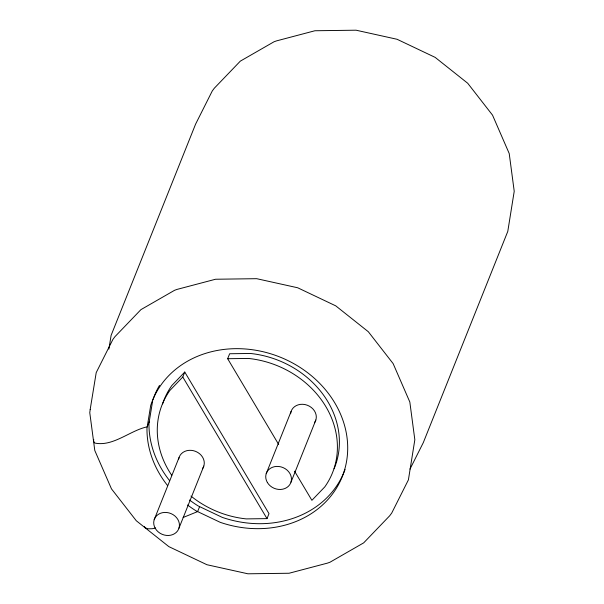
<?xml version="1.0" encoding="UTF-8"?>
<svg xmlns="http://www.w3.org/2000/svg" width="604" height="604" viewBox="0 0 604 604"><rect width="100%" height="100%" fill="white"/><g stroke="black" fill="none" stroke-linecap="round" stroke-linejoin="round"><path stroke-width="0.91" d="M93.763 439.584L93.529 441.018L94.737 443.034C112.956 446.975 130.185 430.38 147.21 426.839L149.196 421.871M108.863 349.142L111.121 335.341L195.598 124.122L212.261 90.978L214.299 88.229L240.317 61.14L274.012 41.782L276.473 40.898L314.926 30.751L356.058 30.2L397.062 39.275L435.144 57.372L467.707 83.246L492.532 115.138L509.217 153.529L514.223 191.279L507.79 231.385L423.313 442.604L409.98 469.119M152.691 400.497L148.969 423.283A102.219 87.89 21.8 0 0 169.55 480.58M171.717 475.257A91.733 78.875 21.8 0 1 169.875 390.456L182.785 377.017L184.771 372.041L268.999 513.649L267.013 518.617L246.266 518.896A91.733 78.875 21.8 0 1 190.947 496.058M154.186 519.704L179.033 457.583M278.678 444.491L227.663 358.716L229.648 353.748L250.388 353.468A91.733 78.875 21.8 0 1 334.095 468.757M178.958 528.213L203.805 466.092M199.607 506.62L197.621 511.588L183.125 517.5M266.205 473.679L291.053 411.558M290.985 482.188L315.832 420.067M184.771 372.041L171.861 385.488A91.733 78.875 21.8 0 0 162.604 403.902M155.681 527.987L152.14 528.742L147.942 528.802L145.141 527.79L144.341 526.446M227.663 358.716L248.403 358.436A91.733 78.875 21.8 0 1 324.801 486.877L311.891 500.323L294.563 471.196M182.785 377.017L267.013 518.617M187.55 504.997A102.219 87.89 21.8 0 0 196.126 510.886L220.211 522.324A102.219 87.89 21.8 0 0 343.97 471.867A102.219 87.89 21.8 0 0 274.458 355.009A102.219 87.89 21.8 0 0 150.706 405.465L146.976 428.251A102.219 87.89 21.8 0 0 167.565 485.548M345.065 469.489A102.219 87.89 21.8 0 1 222.204 517.356L198.112 505.91A102.219 87.89 21.8 0 1 189.535 500.021M152.978 399.629A102.219 87.89 21.8 0 1 159.501 385.39M178.686 459.017A13.107 11.265 21.8 0 1 195.696 451.414A13.107 11.265 21.8 0 1 202.483 468.727M290.615 413.732A13.107 11.265 21.8 0 1 307.323 405.231A13.107 11.265 21.8 0 1 314.51 422.702M90.192 409.414L89.777 412.721L94.783 450.471L111.468 488.863L136.293 520.754L168.856 546.628L206.938 564.725L247.942 573.8L289.074 573.249L327.527 563.102L329.988 562.218L363.683 542.86L389.701 515.771L391.739 513.023L408.402 479.878L414.835 439.765L409.829 402.022L393.144 363.623L368.319 331.732L335.756 305.858L297.674 287.768L256.67 278.686L215.537 279.244L177.085 289.392L174.624 290.267L140.928 309.633L114.911 336.715L112.873 339.463L96.21 372.615L90.192 409.414M267.376 482.513A13.107 11.265 21.8 0 0 289.663 484.823A13.107 11.265 21.8 0 0 278.746 466.477A13.107 11.265 21.8 0 0 267.376 482.513M155.356 528.53A13.107 11.265 21.8 0 0 177.636 530.848A13.107 11.265 21.8 0 0 166.727 512.494A13.107 11.265 21.8 0 0 155.356 528.53"/></g></svg>
